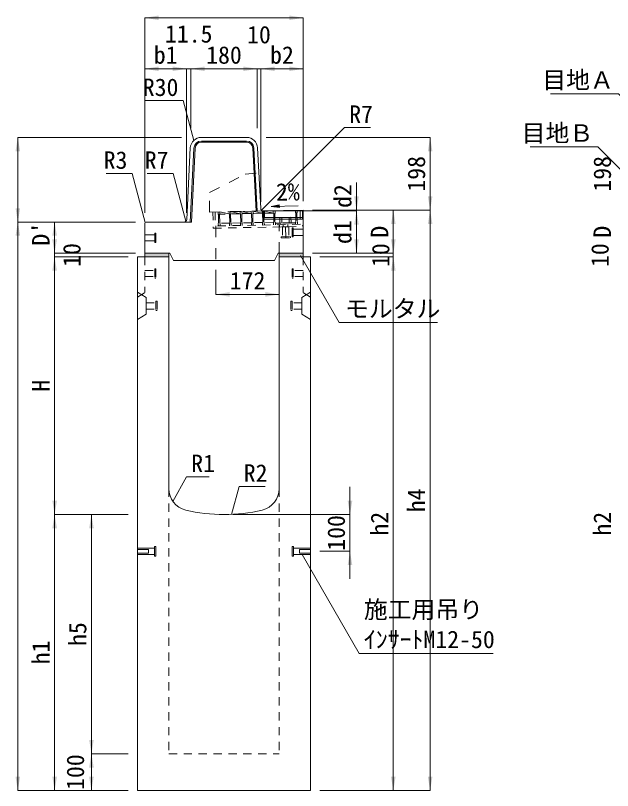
# Model space of a CAD drawing. Units: millimetres at full size. Extents: x -36174 to -11409, y 24892 to 47415.
# Drawn here: x -34699 to -33078, y 33919 to 36026 of the extents above; entities that cross this region are included whole.
import ezdxf
from ezdxf.enums import TextEntityAlignment as Align

# ---------------------------------------------------------------- set-up
doc = ezdxf.new("R2010")
doc.units = ezdxf.units.MM
doc.header["$LTSCALE"] = 30
for name, pattern in [('DASHED', [7.5, 6, -1.5]), ('USER1', [1.35, 0.75, -0.6]), ('USER2', [2, 1, -1])]:
    doc.linetypes.add(name, pattern=pattern)
for name, color, linetype, lineweight in [('0_2', 7, 'Continuous', 13), ('側溝・本体', 7, 'Continuous', 9), ('寸法引出', 7, 'Continuous', 9), ('寸法線', 7, 'Continuous', 9), ('本体', 2, 'Continuous', 20), ('補助線', 8, 'Continuous', 9), ('ｲﾝｻｰﾄ', 3, 'USER1', 9), ('ｸﾞﾚｰﾁﾝｸﾞ', 7, 'USER1', 5)]:
    doc.layers.add(name, color=color, linetype=linetype, lineweight=lineweight)
doc.layers.add('ﾊｯﾁﾝｸﾞ', color=8, linetype='Continuous')
doc.styles.add('ＭＳ ゴシック', font='')
doc.styles.get('ＭＳ ゴシック').set_extended_font_data('MS Gothic')

# ---------------------------------------------------------------- blocks, each defined once
blk = doc.blocks.new('filled_arrow')
at = {"color": 0, "linetype": 'Continuous', "lineweight": -2}
blk.add_solid([(7.5, 1.25), (0, 0), (7.5, -1.25)], dxfattribs=at)

msp = doc.modelspace()

# ---------------------------------------------------------------- hatches: boundary and pattern name
at = {"layer": '寸法引出'}
msp.add_hatch(color=256, dxfattribs=at).paths.add_polyline_path([(-33982.68, 35510.88), (-33982.55, 35503.39), (-34005.11, 35506.75)])
at = {"layer": 'ﾊｯﾁﾝｸﾞ'}
for points in [[(-33968.66, 35457.24), (-33993.35, 35456.74), (-33993.44, 35461.24), (-33968.75, 35461.74), (-33938.45, 35462.34), (-33938.36, 35457.84)], [(-34348.01, 35379.26), (-34348.01, 35369.26), (-34283.01, 35369.26), (-34283.01, 35379.26)], [(-33983.01, 35379.26), (-33983.01, 35369.26), (-33918.01, 35369.26), (-33918.01, 35379.26)]]:
    msp.add_hatch(color=256, dxfattribs=at).paths.add_polyline_path(points)

# ---------------------------------------------------------------- linework, layer by layer
at = {"layer": '0_2', "lineweight": 9}
for points in [[(-34271.79, 34704.85), (-34234.53, 34772.11), (-34172.79, 34772.11)], [(-34112.23, 34669.74), (-34091.85, 34745.81), (-34020.97, 34745.81)]]:
    msp.add_lwpolyline(points, dxfattribs=at)
at = {"layer": '側溝・本体', "linetype": 'USER2'}
for p, q in [((-34075.31, 35594.26), (-34038.16, 35597.26)), ((-34172.2, 35544.26), (-34075.31, 35594.26)), ((-34172.2, 35491.46), (-34172.2, 35544.26)), ((-34026.23, 35494.38), (-34172.2, 35491.46)), ((-34155.08, 35453.51), (-34155.08, 35359.26)), ((-33983.01, 35379.26), (-33983.01, 35456.95))]:
    msp.add_line(p, q, dxfattribs=at)
at = {"layer": '側溝・本体', "color": 4, "lineweight": 5}
for p, q in [((-34027.01, 35472.26), (-34027.01, 35494.36)), ((-34023.01, 35476.26), (-34023.01, 35494.43)), ((-34027.01, 35472.26), (-34023.01, 35476.26)), ((-33918.01, 35472.26), (-34027.01, 35472.26)), ((-33918.01, 35476.26), (-34023.01, 35476.26))]:
    msp.add_line(p, q, dxfattribs=at)
at = {"layer": '寸法引出'}
msp.add_line((-34005.11, 35506.75), (-33931.09, 35508.03), dxfattribs=at)
at = {"layer": '寸法引出', "lineweight": 13}
msp.add_lwpolyline([(-33982.68, 35510.88), (-33982.55, 35503.39), (-34005.11, 35506.75)], close=True, dxfattribs=at)
at = {"layer": '寸法線'}
for p, q in [((-34348.01, 36019.26), (-33918.01, 36019.26)), ((-34348.01, 35489.26), (-34348.01, 36019.26)), ((-33918.01, 35521.26), (-33918.01, 36019.26)), ((-34348.01, 35880.68), (-34234.51, 35880.68)), ((-34348.01, 35489.26), (-34348.01, 35880.68)), ((-34148.01, 35880.68), (-34309.51, 35880.68)), ((-34234.51, 35489.26), (-34234.51, 35880.68)), ((-34234.51, 35489.26), (-34234.51, 35880.68)), ((-34223.01, 35719.26), (-34223.01, 35880.68)), ((-34223.01, 35880.68), (-34043.01, 35880.68)), ((-34223.01, 35719.26), (-34223.01, 35880.68)), ((-34118.01, 35880.68), (-33958.01, 35880.68)), ((-34043.01, 35719.26), (-34043.01, 35880.68)), ((-34043.01, 35719.26), (-34043.01, 35880.68)), ((-34033.01, 35519.26), (-34033.01, 35880.68)), ((-34033.01, 35880.68), (-33918.01, 35880.68)), ((-34033.01, 35519.26), (-34033.01, 35880.68)), ((-33918.01, 35521.26), (-33918.01, 35880.68)), ((-34693.01, 35694.26), (-34693.01, 35464.26)), ((-34248.01, 35694.26), (-34693.01, 35694.26)), ((-34018.01, 35694.26), (-33573.01, 35694.26)), ((-33573.01, 35694.26), (-33573.01, 35496.26)), ((-33773.01, 35571.26), (-33773.01, 35419.26)), ((-34008.01, 35494.26), (-33773.01, 35494.26)), ((-34008.01, 35494.26), (-33773.01, 35494.26)), ((-33893.01, 35496.26), (-33573.01, 35496.26)), ((-33893.01, 35496.26), (-33673.01, 35496.26)), ((-33893.01, 35496.26), (-33773.01, 35496.26)), ((-33893.01, 35496.26), (-33573.01, 35496.26)), ((-33773.01, 35494.26), (-33773.01, 35379.26)), ((-33673.01, 35496.26), (-33673.01, 35379.26)), ((-33573.01, 35496.26), (-33573.01, 33919.26)), ((-34693.01, 33919.26), (-34693.01, 35464.26)), ((-34373.01, 35464.26), (-34693.01, 35464.26)), ((-34373.01, 35464.26), (-34693.01, 35464.26)), ((-34593.01, 35464.26), (-34593.01, 35379.26)), ((-34373.01, 35464.26), (-34593.01, 35464.26)), ((-34593.01, 35294.26), (-34593.01, 35454.26)), ((-33673.01, 35294.26), (-33673.01, 35454.26)), ((-34373.01, 35379.26), (-34593.01, 35379.26)), ((-34373.01, 35379.26), (-34593.01, 35379.26)), ((-34593.01, 35369.26), (-34593.01, 34669.26)), ((-34393.01, 35369.26), (-34593.01, 35369.26)), ((-34393.01, 35369.26), (-34593.01, 35369.26)), ((-33893.01, 35379.26), (-33673.01, 35379.26)), ((-33893.01, 35379.26), (-33773.01, 35379.26)), ((-33893.01, 35379.26), (-33673.01, 35379.26)), ((-33873.01, 35369.26), (-33673.01, 35369.26)), ((-33873.01, 35369.26), (-33673.01, 35369.26)), ((-33673.01, 35369.26), (-33673.01, 33919.26)), ((-33983.01, 35354.26), (-33983.01, 35267.44)), ((-34155.08, 35334.26), (-34155.08, 35267.44)), ((-34155.08, 35267.44), (-33983.01, 35267.44)), ((-33790.71, 34744.26), (-33790.71, 34494.26)), ((-34393.01, 34669.26), (-34593.01, 34669.26)), ((-34593.01, 34669.26), (-34593.01, 33919.26)), ((-34393.01, 34669.26), (-34593.01, 34669.26)), ((-34493.01, 34019.26), (-34493.01, 34669.26)), ((-34393.01, 34669.26), (-34493.01, 34669.26)), ((-34108.01, 34669.26), (-33790.71, 34669.26)), ((-33873.01, 34569.26), (-33790.71, 34569.26)), ((-34393.01, 34019.26), (-34493.01, 34019.26)), ((-34493.01, 33919.26), (-34493.01, 34019.26)), ((-34393.01, 34019.26), (-34493.01, 34019.26)), ((-34393.01, 33919.26), (-34693.01, 33919.26)), ((-34393.01, 33919.26), (-34593.01, 33919.26)), ((-34393.01, 33919.26), (-34493.01, 33919.26)), ((-33873.01, 33919.26), (-33573.01, 33919.26)), ((-33803.18, 33919.26), (-33673.01, 33919.26))]:
    msp.add_line(p, q, dxfattribs=at)
for points in [[(-32985.09, 35736.26), (-33061.59, 35812.76), (-33246.17, 35812.76)], [(-34215.15, 35685.99), (-34244.22, 35794.26), (-34348.6, 35794.26)], [(-34031.08, 35496.21), (-33805.39, 35721.26), (-33735.28, 35721.26)], [(-32985, 35535.96), (-33117.51, 35668.46), (-33301.58, 35668.46)], [(-34347.13, 35463.38), (-34382.75, 35596.32), (-34453.37, 35596.32)], [(-34236.34, 35466.19), (-34271.19, 35596.26), (-34341.31, 35596.26)], [(-33925.28, 35373.46), (-33819.78, 35190.73), (-33553.14, 35190.73)], [(-33921.01, 34561.01), (-33765.56, 34291.77), (-33401.54, 34291.77)]]:
    msp.add_lwpolyline(points, dxfattribs=at)
at = {"layer": '本体'}
for p, q in [((-34194.47, 35694.26), (-34071.54, 35694.26)), ((-34234.17, 35470.91), (-34224.43, 35665.76)), ((-34033.34, 35501.02), (-34041.58, 35665.76)), ((-34026.08, 35494.38), (-33918.01, 35496.26)), ((-33918.01, 35379.26), (-33918.01, 35496.26)), ((-34348.01, 35461.26), (-34348.01, 35379.26)), ((-34241, 35464.26), (-34345.15, 35464.26)), ((-34283, 35369.26), (-34368.01, 35369.26)), ((-34368.01, 35369.26), (-34368.01, 33919.26)), ((-34348.01, 35369.26), (-34348.01, 35379.26)), ((-34280.01, 35379.26), (-34348.01, 35379.26)), ((-34283.01, 35369.26), (-34283.01, 35379.26)), ((-34283, 34739.78), (-34283, 35369.26)), ((-34280.01, 35379.26), (-34270.01, 35359.26)), ((-33986, 35379.26), (-33996.01, 35359.26)), ((-33986, 35379.26), (-33918.01, 35379.26)), ((-33983.01, 35369.26), (-33983.01, 35379.26)), ((-33983.01, 34739.78), (-33983.01, 35369.26)), ((-33898.01, 35369.26), (-33983.01, 35369.26)), ((-33918.01, 35369.26), (-33918.01, 35379.26)), ((-33898.01, 33919.26), (-33898.01, 35369.26)), ((-34270.01, 35359.26), (-33996.01, 35359.26)), ((-34368.01, 33919.26), (-33898.01, 33919.26))]:
    msp.add_line(p, q, dxfattribs=at)
at = {"layer": '本体', "color": 4, "lineweight": 5}
for p, q in [((-34194.47, 35684.26), (-34071.54, 35684.26)), ((-34194.47, 35681.26), (-34071.54, 35681.26)), ((-34224.49, 35464.26), (-34214.45, 35665.26)), ((-34221.49, 35464.26), (-34211.45, 35665.11)), ((-34046.01, 35493.98), (-34054.57, 35665.11)), ((-34043.01, 35494.04), (-34051.57, 35665.26)), ((-34221.49, 35464.26), (-34241, 35464.26))]:
    msp.add_line(p, q, dxfattribs=at)
at = {"layer": '本体', "linetype": 'USER1', "lineweight": 9}
for p, q in [((-34348.01, 35369.26), (-34348.01, 35272.26)), ((-33918.01, 35369.26), (-33918.01, 35272.26)), ((-34368.01, 35259.76), (-34348.01, 35272.26)), ((-33898.01, 35259.76), (-33918.01, 35272.26)), ((-34283, 34739.78), (-34283, 34019.26)), ((-33983.01, 34739.78), (-33983.01, 34019.26)), ((-34283, 34019.26), (-33983.01, 34019.26))]:
    msp.add_line(p, q, dxfattribs=at)
at = {"layer": '本体', "lineweight": 9}
for p, q in [((-34368.01, 35273.25), (-34344.8, 35258.76)), ((-34344.8, 35258.76), (-34344.8, 35213.76)), ((-33898.01, 35273.25), (-33921.21, 35258.76)), ((-33921.21, 35258.76), (-33921.21, 35213.76)), ((-34368.01, 35199.25), (-34344.8, 35213.76)), ((-33898.01, 35199.25), (-33921.21, 35213.76))]:
    msp.add_line(p, q, dxfattribs=at)
at = {"layer": '本体'}
for centre, radius, start, end in [((-34194.47, 35664.26), 30, 90, 177.13758), ((-34071.54, 35664.26), 30, 2.8624, 90), ((-34026.35, 35501.37), 7, 182.86433, 272.23738), ((-34241.17, 35471.26), 7, 270, 357.13972), ((-34345.01, 35461.26), 3, 90, 180), ((-34223, 34739.78), 60, 180, 256.65776), ((-34043.01, 34739.78), 60, 283.34229, 0), ((-34133.01, 35119.26), 450, 256.65776, 283.34229)]:
    msp.add_arc(centre, radius, start, end, dxfattribs=at)
at = {"layer": '本体', "color": 4, "lineweight": 5}
for centre, radius, start, end in [((-34194.47, 35664.26), 20, 90, 177.13758), ((-34194.47, 35664.26), 17, 90, 177.13758), ((-34071.54, 35664.26), 20, 2.8624, 90), ((-34071.54, 35664.26), 17, 2.8624, 90)]:
    msp.add_arc(centre, radius, start, end, dxfattribs=at)
at = {"layer": '補助線', "lineweight": 13}
msp.add_line((-33975.73, 35451.09), (-33955.74, 35451.49), dxfattribs=at)
at = {"layer": '補助線'}
msp.add_line((-33965.74, 35451.29), (-33965.14, 35421.3), dxfattribs=at)
at = {"layer": 'ｲﾝｻｰﾄ'}
for p, q in [((-33974.23, 35451.12), (-33957.24, 35451.46)), ((-33974.23, 35451.12), (-33973.69, 35424.13)), ((-33957.24, 35451.46), (-33956.7, 35424.47)), ((-34348.01, 35412.76), (-34348.01, 35429.76)), ((-33918, 35427.76), (-33918, 35444.76)), ((-33977.69, 35424.05), (-33952.7, 35424.55)), ((-33977.69, 35424.05), (-33977.63, 35421.05)), ((-33977.63, 35421.05), (-33952.64, 35421.55)), ((-33952.7, 35424.55), (-33952.64, 35421.55)), ((-34348, 35332.76), (-34321, 35332.76)), ((-34321, 35336.76), (-34321, 35311.76)), ((-34321, 35336.76), (-34318, 35336.76)), ((-34318, 35336.76), (-34318, 35311.76)), ((-33948.01, 35336.76), (-33948.01, 35311.76)), ((-33945.01, 35336.76), (-33948.01, 35336.76)), ((-33945.01, 35336.76), (-33945.01, 35311.76)), ((-33918.01, 35332.76), (-33945.01, 35332.76)), ((-34348, 35315.76), (-34321, 35315.76)), ((-34321, 35311.76), (-34318, 35311.76)), ((-33945.01, 35311.76), (-33948.01, 35311.76)), ((-33918.01, 35315.76), (-33945.01, 35315.76)), ((-34344.8, 35244.76), (-34317.8, 35244.76)), ((-34317.8, 35248.76), (-34317.8, 35223.76)), ((-34317.8, 35248.76), (-34314.8, 35248.76)), ((-34314.8, 35248.76), (-34314.8, 35223.76)), ((-33951.21, 35248.76), (-33951.21, 35223.76)), ((-33948.21, 35248.76), (-33951.21, 35248.76)), ((-33948.21, 35248.76), (-33948.21, 35223.76)), ((-33921.21, 35244.76), (-33948.21, 35244.76)), ((-34344.8, 35227.76), (-34317.8, 35227.76)), ((-34317.8, 35223.76), (-34314.8, 35223.76)), ((-33948.21, 35223.76), (-33951.21, 35223.76)), ((-33921.21, 35227.76), (-33948.21, 35227.76))]:
    msp.add_line(p, q, dxfattribs=at)
at = {"layer": 'ｲﾝｻｰﾄ', "linetype": 'USER2'}
for p, q in [((-33948.01, 35423.76), (-33948.01, 35448.76)), ((-33945, 35448.76), (-33948.01, 35448.76)), ((-33945, 35423.76), (-33945, 35448.76)), ((-34348.01, 35429.76), (-34321.01, 35429.76)), ((-34321.01, 35408.76), (-34321.01, 35433.76)), ((-34321.01, 35433.76), (-34318, 35433.76)), ((-34318, 35408.76), (-34318, 35433.76)), ((-33918, 35444.76), (-33945, 35444.76)), ((-33918, 35427.76), (-33945, 35427.76)), ((-34348.01, 35412.76), (-34321.01, 35412.76)), ((-34321.01, 35408.76), (-34318, 35408.76)), ((-33945, 35423.76), (-33948.01, 35423.76))]:
    msp.add_line(p, q, dxfattribs=at)
at = {"layer": 'ｲﾝｻｰﾄ', "linetype": 'DASHED'}
for p, q in [((-34368.01, 34561.01), (-34368.01, 34577.51)), ((-34368.01, 34577.51), (-34322.01, 34577.51)), ((-34368.01, 34574.51), (-34338.01, 34574.51)), ((-34368.01, 34564.01), (-34338.01, 34564.01)), ((-34338.01, 34564.01), (-34338.01, 34574.51)), ((-34322.01, 34582.01), (-34318.01, 34582.01)), ((-34322.01, 34556.51), (-34322.01, 34582.01)), ((-34318.01, 34556.51), (-34318.01, 34582.01)), ((-33944.01, 34582.01), (-33948.01, 34582.01)), ((-33948.01, 34556.51), (-33948.01, 34582.01)), ((-33944.01, 34556.51), (-33944.01, 34582.01)), ((-33898.01, 34577.51), (-33944.01, 34577.51)), ((-33928.01, 34564.01), (-33928.01, 34574.51)), ((-33898.01, 34574.51), (-33928.01, 34574.51)), ((-33898.01, 34564.01), (-33928.01, 34564.01)), ((-33898.01, 34561.01), (-33898.01, 34577.51)), ((-34368.01, 34561.01), (-34322.01, 34561.01)), ((-34322.01, 34556.51), (-34318.01, 34556.51)), ((-33944.01, 34556.51), (-33948.01, 34556.51)), ((-33898.01, 34561.01), (-33944.01, 34561.01))]:
    msp.add_line(p, q, dxfattribs=at)
at = {"layer": 'ｸﾞﾚｰﾁﾝｸﾞ'}
for p, q in [((-34163.08, 35491.36), (-33920.13, 35496.22)), ((-34163.08, 35491.36), (-34162.2, 35447.37)), ((-34157.08, 35491.48), (-34156.32, 35453.48)), ((-34149.08, 35491.64), (-34148.96, 35485.64)), ((-34144.08, 35491.74), (-34143.96, 35485.74)), ((-34118.97, 35486.24), (-34144.08, 35491.74)), ((-34119.09, 35492.24), (-34118.97, 35486.24)), ((-34114.09, 35492.34), (-34113.97, 35486.34)), ((-34088.97, 35486.84), (-34114.09, 35492.34)), ((-34089.09, 35492.84), (-34088.97, 35486.84)), ((-34058.98, 35487.44), (-34084.09, 35492.94)), ((-34084.09, 35492.94), (-34083.97, 35486.94)), ((-34059.1, 35493.44), (-34058.98, 35487.44)), ((-34028.98, 35488.04), (-34054.1, 35493.54)), ((-34054.1, 35493.54), (-34053.98, 35487.54)), ((-34029.1, 35494.04), (-34028.98, 35488.04)), ((-33998.99, 35488.64), (-34024.1, 35494.14)), ((-34024.1, 35494.14), (-34023.98, 35488.14)), ((-33999.11, 35494.64), (-33998.99, 35488.64)), ((-33994.11, 35494.74), (-33993.99, 35488.74)), ((-33939.12, 35495.84), (-33939, 35489.84)), ((-33934.12, 35495.94), (-33934, 35489.94)), ((-33926.12, 35496.1), (-33925.36, 35458.1)), ((-33920.13, 35496.22), (-33919.25, 35452.22)), ((-34148.96, 35485.64), (-34147.94, 35484.66)), ((-34147.94, 35484.66), (-34147.46, 35460.66)), ((-34143.96, 35485.74), (-34144.94, 35484.72)), ((-34144.94, 35484.72), (-34144.46, 35460.72)), ((-34088.97, 35486.84), (-34143.96, 35485.74)), ((-34118.97, 35486.24), (-34117.95, 35485.26)), ((-34117.95, 35485.26), (-34117.47, 35461.26)), ((-34113.97, 35486.34), (-34114.95, 35485.32)), ((-34114.95, 35485.32), (-34114.47, 35461.32)), ((-34088.97, 35486.84), (-34113.97, 35486.34)), ((-34088.97, 35486.84), (-34087.95, 35485.86)), ((-34087.95, 35485.86), (-34087.47, 35461.86)), ((-34083.97, 35486.94), (-34084.95, 35485.92)), ((-34084.95, 35485.92), (-34084.47, 35461.92)), ((-34058.98, 35487.44), (-34083.97, 35486.94)), ((-34058.98, 35487.44), (-34057.96, 35486.46)), ((-34057.96, 35486.46), (-34057.48, 35462.46)), ((-34053.98, 35487.54), (-34054.96, 35486.52)), ((-34054.96, 35486.52), (-34054.48, 35462.52)), ((-34028.98, 35488.04), (-34053.98, 35487.54)), ((-34028.98, 35488.04), (-34027.96, 35487.06)), ((-34027.96, 35487.06), (-34027.48, 35463.06)), ((-34023.98, 35488.14), (-34024.96, 35487.12)), ((-34024.96, 35487.12), (-34024.48, 35463.12)), ((-33998.99, 35488.64), (-34023.98, 35488.14)), ((-33998.99, 35488.64), (-33997.97, 35487.66)), ((-33997.97, 35487.66), (-33997.49, 35463.66)), ((-33993.99, 35488.74), (-33994.97, 35487.72)), ((-33994.97, 35487.72), (-33994.49, 35463.72)), ((-33951.25, 35477.09), (-33981.24, 35476.49)), ((-33981.24, 35476.49), (-33980.94, 35461.49)), ((-33976.24, 35476.59), (-33975.94, 35461.59)), ((-33956.25, 35476.99), (-33955.95, 35461.99)), ((-33951.25, 35477.09), (-33950.95, 35462.09)), ((-33939, 35489.84), (-33937.98, 35488.86)), ((-33937.98, 35488.86), (-33937.5, 35464.86)), ((-33934, 35489.94), (-33934.98, 35488.92)), ((-33934.98, 35488.92), (-33934.5, 35464.92)), ((-33925.36, 35458.1), (-34162.32, 35453.36)), ((-34162.2, 35447.37), (-33919.25, 35452.22)), ((-34148.44, 35459.64), (-34147.46, 35460.66)), ((-34148.32, 35453.64), (-34148.44, 35459.64)), ((-34117.47, 35461.26), (-34144.46, 35460.72)), ((-34143.44, 35459.74), (-34144.46, 35460.72)), ((-34143.32, 35453.74), (-34143.44, 35459.74)), ((-34118.45, 35460.24), (-34117.47, 35461.26)), ((-34118.33, 35454.24), (-34118.45, 35460.24)), ((-34087.47, 35461.86), (-34114.47, 35461.32)), ((-34113.45, 35460.34), (-34114.47, 35461.32)), ((-34113.33, 35454.34), (-34113.45, 35460.34)), ((-34088.45, 35460.84), (-34087.47, 35461.86)), ((-34088.33, 35454.84), (-34088.45, 35460.84)), ((-34057.48, 35462.46), (-34084.47, 35461.92)), ((-34083.45, 35460.94), (-34084.47, 35461.92)), ((-34083.33, 35454.94), (-34083.45, 35460.94)), ((-34058.46, 35461.44), (-34057.48, 35462.46)), ((-34058.34, 35455.44), (-34058.46, 35461.44)), ((-34053.34, 35455.54), (-34058.34, 35455.44)), ((-34053.34, 35455.54), (-34058.34, 35455.44)), ((-34053.34, 35455.54), (-34058.34, 35455.44)), ((-34027.48, 35463.06), (-34054.48, 35462.52)), ((-34053.46, 35461.54), (-34054.48, 35462.52)), ((-34053.34, 35455.54), (-34053.46, 35461.54)), ((-34028.46, 35462.04), (-34027.48, 35463.06)), ((-34028.34, 35456.04), (-34028.46, 35462.04)), ((-33997.49, 35463.66), (-34024.48, 35463.12)), ((-34023.46, 35462.14), (-34024.48, 35463.12)), ((-34023.34, 35456.14), (-34023.46, 35462.14)), ((-33998.47, 35462.64), (-33997.49, 35463.66)), ((-33998.35, 35456.64), (-33998.47, 35462.64)), ((-33993.47, 35462.74), (-33994.49, 35463.72)), ((-33993.35, 35456.74), (-33993.47, 35462.74)), ((-33938.45, 35462.34), (-33993.44, 35461.24)), ((-33982.35, 35456.96), (-33982.23, 35450.96)), ((-33950.95, 35462.09), (-33980.94, 35461.49)), ((-33972.24, 35451.16), (-33972.36, 35457.16)), ((-33959.24, 35451.42), (-33959.36, 35457.42)), ((-33938.48, 35463.84), (-33937.5, 35464.86)), ((-33938.36, 35457.84), (-33938.48, 35463.84)), ((-33933.48, 35463.94), (-33934.5, 35464.92)), ((-33933.36, 35457.94), (-33933.48, 35463.94))]:
    msp.add_line(p, q, dxfattribs=at)

# ---------------------------------------------------------------- block references
at = {"layer": '0_2', "lineweight": 9, "xscale": 0.2, "yscale": 0.2}
for p, rotation in [((-34271.79, 34704.85), 61), ((-34112.23, 34669.74), 75)]:
    msp.add_blockref('filled_arrow', p, dxfattribs=dict(at, rotation=rotation))
at = {"layer": '寸法線', "xscale": 5, "yscale": 5}
for p in [(-34348.01, 36019.26), (-34348.01, 35880.68), (-34223.01, 35880.68), (-34223.01, 35880.68), (-34033.01, 35880.68), (-34033.01, 35880.68), (-34155.08, 35267.44)]:
    msp.add_blockref('filled_arrow', p, dxfattribs=at)
at = {"layer": '寸法線'}
for p, xscale, yscale, rotation in [((-33918.01, 36019.26), 5, 5, 180), ((-34234.51, 35880.68), 5, 5, 180), ((-34234.51, 35880.68), 5, 5, 180), ((-34043.01, 35880.68), 5, 5, 180), ((-34043.01, 35880.68), 5, 5, 180), ((-33918.01, 35880.68), 5, 5, 180), ((-34693.01, 35694.26), 5, 5, 270), ((-34215.15, 35685.99), 0.2, 0.2, 105), ((-33573.01, 35694.26), 5, 5, 270), ((-33773.01, 35496.26), 5, 5, 90), ((-33573.01, 35496.26), 5, 5, 90), ((-34693.01, 35464.26), 5, 5, 90), ((-34031.08, 35496.21), 0.2, 0.2, 44.9), ((-33773.01, 35494.26), 5, 5, 270), ((-33773.01, 35494.26), 5, 5, 270), ((-33673.01, 35496.26), 5, 5, 270), ((-33573.01, 35496.26), 5, 5, 270), ((-34693.01, 35464.26), 5, 5, 270), ((-34593.01, 35464.26), 5, 5, 270), ((-34347.13, 35463.38), 0.2, 0.2, 105), ((-34236.34, 35466.19), 0.2, 0.2, 105), ((-34593.01, 35379.26), 5, 5, 90), ((-33773.01, 35379.26), 5, 5, 90), ((-33673.01, 35379.26), 5, 5, 90), ((-33673.01, 35379.26), 5, 5, 90), ((-34593.01, 35369.26), 5, 5, 270), ((-34593.01, 35369.26), 5, 5, 270), ((-33925.28, 35373.46), 0.2, 0.2, 300), ((-33673.01, 35369.26), 5, 5, 270), ((-33673.01, 35369.26), 5, 5, 270), ((-33983.01, 35267.44), 5, 5, 180), ((-34593.01, 34669.26), 5, 5, 90), ((-33790.71, 34669.26), 5, 5, 90), ((-34593.01, 34669.26), 5, 5, 270), ((-34493.01, 34669.26), 5, 5, 270), ((-33790.71, 34569.26), 5, 5, 270), ((-33921.01, 34561.01), 0.2, 0.2, 300), ((-34493.01, 34019.26), 5, 5, 90), ((-34493.01, 34019.26), 5, 5, 270), ((-34693.01, 33919.26), 5, 5, 90), ((-34593.01, 33919.26), 5, 5, 90), ((-34493.01, 33919.26), 5, 5, 90), ((-33673.01, 33919.26), 5, 5, 90), ((-33573.01, 33919.26), 5, 5, 90)]:
    msp.add_blockref('filled_arrow', p, dxfattribs=dict(at, xscale=xscale, yscale=yscale, rotation=rotation))

# ---------------------------------------------------------------- texts
at = {"layer": '0_2', "style": 'ＭＳ ゴシック'}
msp.add_text('2%', height=47.47, rotation=1, dxfattribs=at).set_placement((-33959.47, 35546.29), align=Align.MIDDLE_CENTER)
for s, p in [('R1', (-34222.03, 34832.11)), ('R2', (-34079.35, 34805.81))]:
    msp.add_text(s, height=47.47, dxfattribs=at).set_placement(p, align=Align.TOP_LEFT)
at = {"layer": '寸法線', "style": 'ＭＳ ゴシック'}
for s, p in [('11.5', (-34228.76, 35975.57)), ('10', (-34038.01, 35973.53)), ('b1', (-34291.26, 35918.18)), ('180', (-34133.01, 35918.18)), ('b2', (-33975.51, 35918.18)), ('172', (-34069.04, 35304.94))]:
    msp.add_text(s, height=47.47, dxfattribs=at).set_placement(p, align=Align.MIDDLE_CENTER)
for s, p in [('目地Ａ', (-33074.09, 35874.03)), ('R30', (-34256.72, 35854.26)), ('目地Ｂ', (-33130.01, 35729.73)), ('R3', (-34395.25, 35656.32)), ('R7', (-34283.69, 35656.26))]:
    msp.add_text(s, height=47.47, dxfattribs=at).set_placement(p, align=Align.TOP_RIGHT)
for s, p in [('R7', (-33792.89, 35781.26)), ('モルタル', (-33804.16, 35252.51))]:
    msp.add_text(s, height=47.47, dxfattribs=at).set_placement(p, align=Align.TOP_LEFT)
for s, p in [('198', (-33610.51, 35595.26)), ('198', (-33105.59, 35595.26)), ('d2', (-33810.51, 35534.91)), ("D'", (-34630.51, 35432.26)), ('d1', (-33810.51, 35436.76)), ('D', (-33710.51, 35437.76)), ('D', (-33105.59, 35437.76)), ('10', (-34546.45, 35374.7)), ('10', (-33707.48, 35374.26)), ('10', (-33111.84, 35374.26)), ('H', (-34630.51, 35019.26)), ('h4', (-33610.51, 34707.76)), ('h2', (-33710.51, 34644.26)), ('h2', (-33105.59, 34644.26)), ('100', (-33828.21, 34619.26)), ('h5', (-34530.51, 34344.26)), ('h1', (-34630.51, 34294.26)), ('100', (-34536.76, 33969.26))]:
    msp.add_text(s, height=47.47, rotation=90, dxfattribs=at).set_placement(p, align=Align.MIDDLE_CENTER)
for s, p in [('施工用吊り', (-33753.06, 34373.15)), ('ｲﾝｻｰﾄM12-50', (-33753.06, 34291.9))]:
    msp.add_text(s, height=47.47, dxfattribs=at).set_placement(p, align=Align.BOTTOM_LEFT)

doc.saveas('drawing.dxf')
